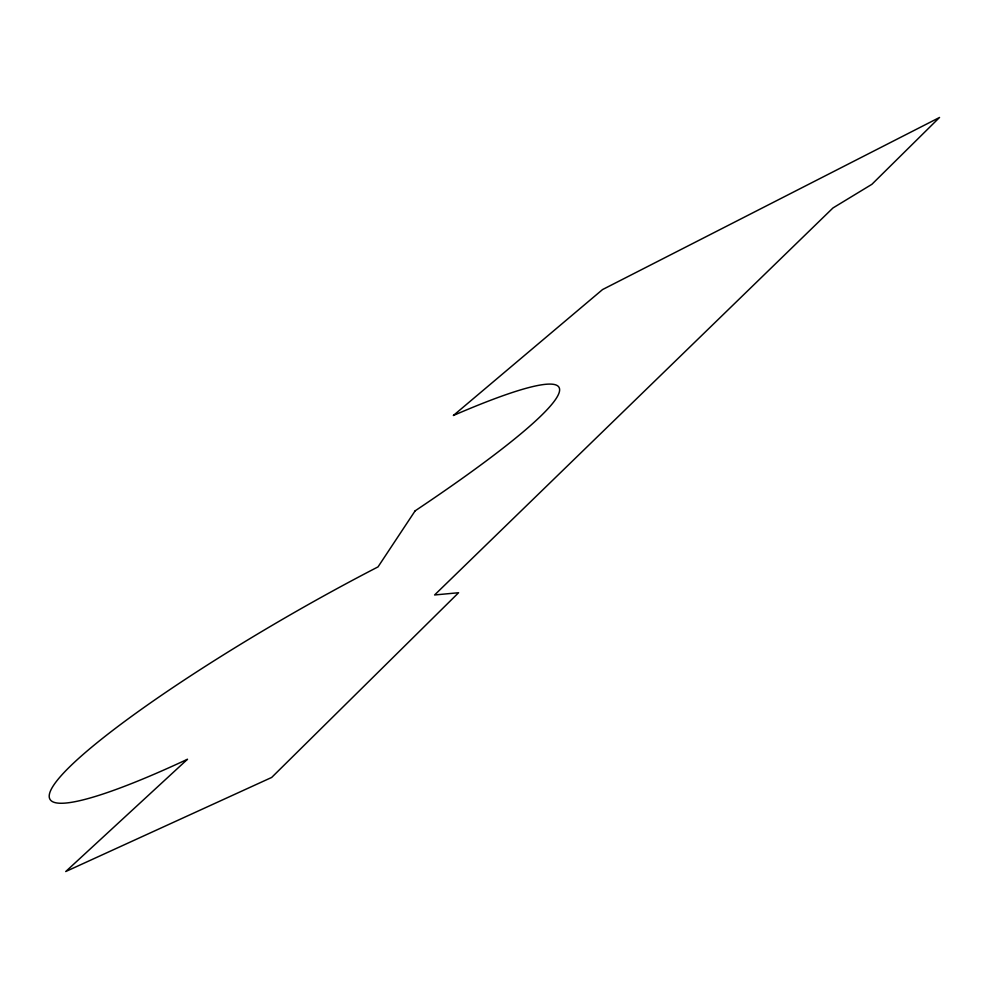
<?xml version="1.0" encoding="UTF-8"?>
<svg xmlns="http://www.w3.org/2000/svg" width="989" height="989" viewBox="0 0 989 989"><rect width="100%" height="100%" fill="white"/><g stroke="black" fill="none" stroke-linecap="round" stroke-linejoin="round"><path stroke-width="1.48" d="M415.145 510.831L378.021 566.895A302.053 40.19 -29.9 0 0 67.4 769.071A302.053 40.19 -29.9 0 0 187.514 759.243L65.719 871.544L271.666 777.453L458.587 592.732L434.591 594.97L832.973 207.962L871.89 184.313L939.55 117.456L602.548 289.567L453.345 415.504A418.026 42.49 -29.9 0 1 415.145 510.831"/></g></svg>
